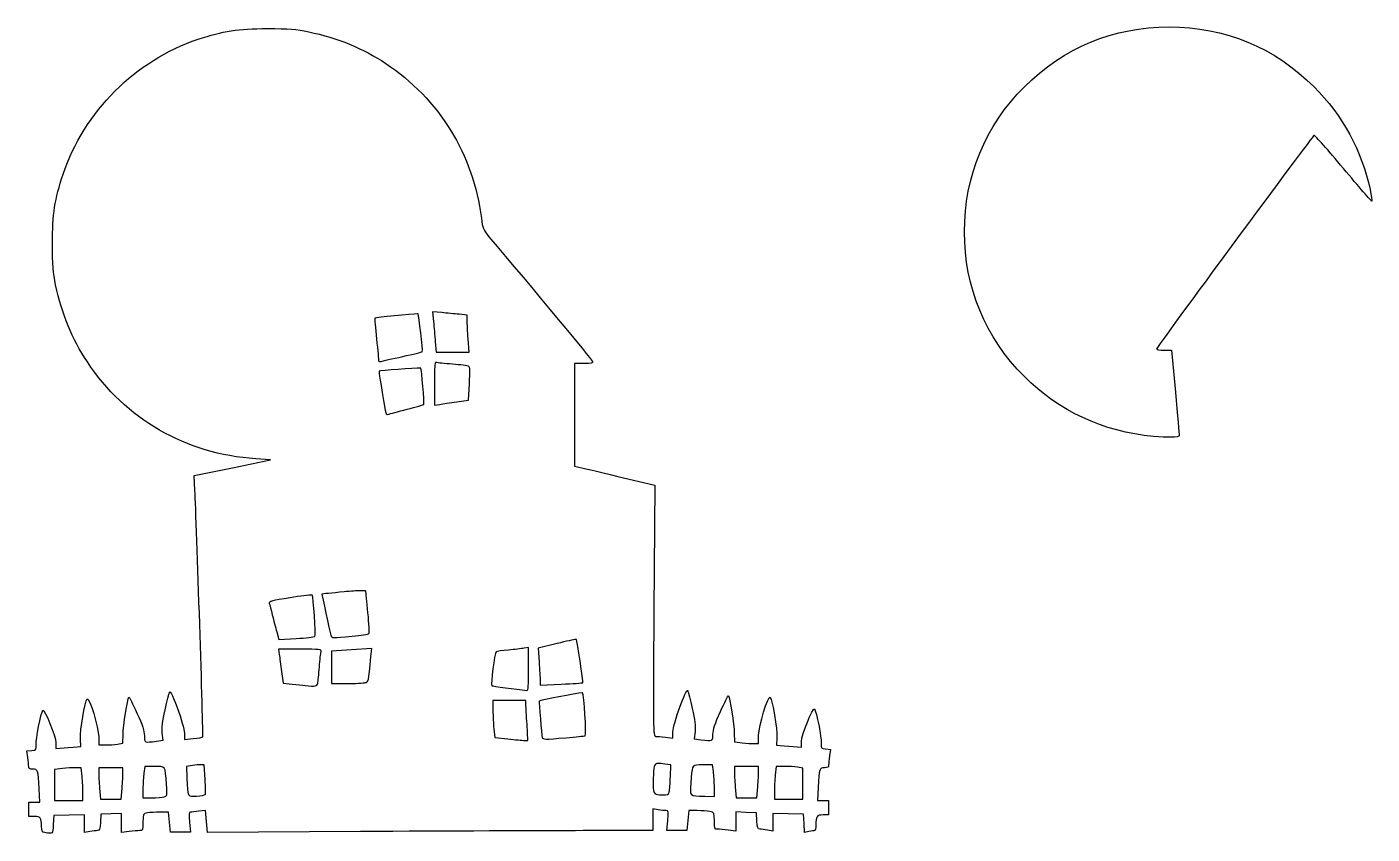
# Model space of a CAD drawing. Header units: centimetres. Extents: x -12.5 to 12.5, y -7.5 to 7.5.
import ezdxf

# ---------------------------------------------------------------- set-up
doc = ezdxf.new("R2010")
doc.units = ezdxf.units.CM
doc.header["$MEASUREMENT"] = 0
doc.layers.add('Layer 1', color=7, linetype='Continuous')

msp = doc.modelspace()

# ---------------------------------------------------------------- linework, layer by layer
at = {"layer": 'Layer 1'}
for points, knots in [([(-8.00382, 7.43548), (-8.54394, 7.43548), (-8.82017, 7.39319), (-9.2854, 7.23787), (-9.2854, 7.23787), (-10.44159, 6.85188), (-11.39889, 5.89457), (-11.78488, 4.73838), (-11.78488, 4.73838), (-11.9402, 4.27315), (-11.98249, 3.99692), (-11.98249, 3.45681), (-11.98249, 3.45681), (-11.98249, 3.04918), (-11.97253, 2.92087), (-11.92296, 2.68952), (-11.92296, 2.68952), (-11.80569, 2.14217), (-11.62102, 1.69314), (-11.33592, 1.26242), (-11.33592, 1.26242), (-10.63436, 0.20251), (-9.51382, -0.44256), (-8.21714, -0.53261), (-8.21714, -0.53261), (-8.21714, -0.53261), (-7.94181, -0.55163), (-7.94181, -0.55163), (-7.94181, -0.55163), (-7.94181, -0.55163), (-8.6504, -0.69715), (-8.6504, -0.69715), (-8.6504, -0.69715), (-8.6504, -0.69715), (-9.35981, -0.84267), (-9.35981, -0.84267), (-9.35981, -0.84267), (-9.35981, -0.84267), (-9.3441, -1.12048), (-9.3441, -1.12048), (-9.3441, -1.12048), (-9.31504, -1.6428), (-9.18434, -5.6703), (-9.1961, -5.68207), (-9.1961, -5.68207), (-9.20256, -5.68852), (-9.28218, -5.70238), (-9.37304, -5.71266), (-9.37304, -5.71266), (-9.37304, -5.71266), (-9.53841, -5.73085), (-9.53841, -5.73085), (-9.53841, -5.73085), (-9.53841, -5.73085), (-9.53841, -5.61096), (-9.53841, -5.61096), (-9.53841, -5.61096), (-9.53841, -5.47648), (-9.78899, -4.78287), (-9.81291, -4.85111), (-9.81291, -4.85111), (-9.82056, -4.87294), (-9.85754, -5.02176), (-9.89559, -5.18184), (-9.89559, -5.18184), (-9.94637, -5.39547), (-9.96049, -5.50847), (-9.94851, -5.60765), (-9.94851, -5.60765), (-9.94851, -5.60765), (-9.93197, -5.74325), (-9.93197, -5.74325), (-9.93197, -5.74325), (-9.93197, -5.74325), (-10.05682, -5.75979), (-10.05682, -5.75979), (-10.05682, -5.75979), (-10.27918, -5.79026), (-10.27924, -5.79086), (-10.27924, -5.66057), (-10.27924, -5.66057), (-10.27924, -5.57597), (-10.31717, -5.45923), (-10.41732, -5.23889), (-10.41732, -5.23889), (-10.49347, -5.07135), (-10.56121, -4.93878), (-10.56697, -4.94454), (-10.56697, -4.94454), (-10.59285, -4.97041), (-10.67423, -5.48914), (-10.67529, -5.63494), (-10.67529, -5.63494), (-10.67529, -5.63494), (-10.67611, -5.79699), (-10.67611, -5.79699), (-10.67611, -5.79699), (-10.67611, -5.79699), (-10.77533, -5.81353), (-10.77533, -5.81353), (-10.77533, -5.81353), (-10.8299, -5.82255), (-10.93111, -5.82991), (-11.00023, -5.83007), (-11.00023, -5.83007), (-11.00023, -5.83007), (-11.12591, -5.83007), (-11.12591, -5.83007), (-11.12591, -5.83007), (-11.12591, -5.83007), (-11.12591, -5.67793), (-11.12591, -5.67793), (-11.12591, -5.67793), (-11.12591, -5.51164), (-11.30033, -4.93424), (-11.3384, -4.9743), (-11.3384, -4.9743), (-11.37889, -5.01692), (-11.47454, -5.57301), (-11.46573, -5.71431), (-11.46573, -5.71431), (-11.46084, -5.7927), (-11.45663, -5.85776), (-11.45663, -5.85901), (-11.45663, -5.85901), (-11.45663, -5.86025), (-11.56081, -5.86912), (-11.68814, -5.87885), (-11.68814, -5.87885), (-11.68814, -5.87885), (-11.91966, -5.89621), (-11.91966, -5.89621), (-11.91966, -5.89621), (-11.91966, -5.89621), (-11.91966, -5.79038), (-11.91966, -5.79038), (-11.91966, -5.79038), (-11.91944, -5.67972), (-12.12889, -5.15283), (-12.15861, -5.18928), (-12.15861, -5.18928), (-12.1942, -5.23295), (-12.29406, -5.72848), (-12.28594, -5.8218), (-12.28594, -5.8218), (-12.27749, -5.91875), (-12.28003, -5.92271), (-12.36614, -5.93094), (-12.36614, -5.93094), (-12.36614, -5.93094), (-12.45544, -5.94003), (-12.45544, -5.94003), (-12.45544, -5.94003), (-12.45544, -5.94003), (-12.4389, -6.06075), (-12.4389, -6.06075), (-12.4389, -6.06075), (-12.42979, -6.12721), (-12.42236, -6.204), (-12.42236, -6.23108), (-12.42236, -6.23108), (-12.42236, -6.26806), (-12.40308, -6.27986), (-12.34382, -6.27986), (-12.34382, -6.27986), (-12.25049, -6.27986), (-12.24612, -6.29233), (-12.22723, -6.64366), (-12.22723, -6.64366), (-12.22723, -6.64366), (-12.214, -6.8884), (-12.214, -6.8884), (-12.214, -6.8884), (-12.214, -6.8884), (-12.31818, -6.8884), (-12.31818, -6.8884), (-12.31818, -6.8884), (-12.31818, -6.8884), (-12.42236, -6.8884), (-12.42236, -6.8884), (-12.42236, -6.8884), (-12.42236, -6.8884), (-12.42236, -7.02069), (-12.42236, -7.02069), (-12.42236, -7.02069), (-12.42236, -7.02069), (-12.42236, -7.15298), (-12.42236, -7.15298), (-12.42236, -7.15298), (-12.42236, -7.15298), (-12.31901, -7.15298), (-12.31901, -7.15298), (-12.31901, -7.15298), (-12.20313, -7.15298), (-12.18424, -7.17908), (-12.18424, -7.33819), (-12.18424, -7.33819), (-12.18424, -7.42276), (-12.17415, -7.44277), (-12.12471, -7.45229), (-12.12471, -7.45229), (-11.97549, -7.48103), (-11.97514, -7.48064), (-11.96678, -7.30512), (-11.96678, -7.30512), (-11.96678, -7.30512), (-11.95934, -7.13975), (-11.95934, -7.13975), (-11.95934, -7.13975), (-11.95934, -7.13975), (-11.67492, -7.13231), (-11.67492, -7.13231), (-11.67492, -7.13231), (-11.67492, -7.13231), (-11.39049, -7.12487), (-11.39049, -7.12487), (-11.39049, -7.12487), (-11.39049, -7.12487), (-11.39049, -7.28776), (-11.39049, -7.28776), (-11.39049, -7.28776), (-11.39049, -7.28776), (-11.39049, -7.45064), (-11.39049, -7.45064), (-11.39049, -7.45064), (-11.39049, -7.45064), (-11.29127, -7.43493), (-11.29127, -7.43493), (-11.29127, -7.43493), (-11.2367, -7.42591), (-11.17214, -7.41773), (-11.1474, -7.41757), (-11.1474, -7.41757), (-11.11124, -7.41733), (-11.10086, -7.38773), (-11.09449, -7.26543), (-11.09449, -7.26543), (-11.09449, -7.26543), (-11.08622, -7.1133), (-11.08622, -7.1133), (-11.08622, -7.1133), (-11.08622, -7.1133), (-10.89439, -7.10585), (-10.89439, -7.10585), (-10.89439, -7.10585), (-10.89439, -7.10585), (-10.70257, -7.09759), (-10.70257, -7.09759), (-10.70257, -7.09759), (-10.70257, -7.09759), (-10.70257, -7.27453), (-10.70257, -7.27453), (-10.70257, -7.27453), (-10.70257, -7.27453), (-10.70257, -7.45147), (-10.70257, -7.45147), (-10.70257, -7.45147), (-10.70257, -7.45147), (-10.56367, -7.43493), (-10.56367, -7.43493), (-10.56367, -7.43493), (-10.48727, -7.42575), (-10.39797, -7.41769), (-10.36523, -7.41757), (-10.36523, -7.41757), (-10.31027, -7.41735), (-10.3057, -7.40562), (-10.3057, -7.26212), (-10.3057, -7.26212), (-10.3057, -7.10919), (-10.30436, -7.10641), (-10.22301, -7.09014), (-10.22301, -7.09014), (-10.17754, -7.08105), (-10.07139, -7.07361), (-9.98737, -7.07361), (-9.98737, -7.07361), (-9.98737, -7.07361), (-9.83441, -7.07361), (-9.83441, -7.07361), (-9.83441, -7.07361), (-9.83441, -7.07361), (-9.81622, -7.25882), (-9.81622, -7.25882), (-9.81622, -7.25882), (-9.81622, -7.25882), (-9.7972, -7.44402), (-9.7972, -7.44402), (-9.7972, -7.44402), (-9.7972, -7.44402), (-9.61199, -7.44402), (-9.61199, -7.44402), (-9.61199, -7.44402), (-9.61199, -7.44402), (-9.42596, -7.44402), (-9.42596, -7.44402), (-9.42596, -7.44402), (-9.42596, -7.44402), (-9.44415, -7.25882), (-9.44415, -7.25882), (-9.44415, -7.25882), (-9.45902, -7.10784), (-9.45495, -7.07361), (-9.4243, -7.07361), (-9.4243, -7.07361), (-9.40363, -7.07361), (-9.33368, -7.06607), (-9.26803, -7.05707), (-9.26803, -7.05707), (-9.26803, -7.05707), (-9.14814, -7.04136), (-9.14814, -7.04136), (-9.14814, -7.04136), (-9.14814, -7.04136), (-9.12913, -7.24724), (-9.12913, -7.24724), (-9.12913, -7.24724), (-9.12913, -7.24724), (-9.10928, -7.45312), (-9.10928, -7.45312), (-9.10928, -7.45312), (-9.10928, -7.45312), (-6.27494, -7.43493), (-6.27494, -7.43493), (-6.27494, -7.43493), (-4.71569, -7.42527), (-2.85933, -7.41757), (-2.14992, -7.41757), (-2.14992, -7.41757), (-2.14992, -7.41757), (-0.86007, -7.41757), (-0.86007, -7.41757), (-0.86007, -7.41757), (-0.86007, -7.41757), (-0.86007, -7.21582), (-0.86007, -7.21582), (-0.86007, -7.21582), (-0.86007, -7.21582), (-0.86007, -7.01408), (-0.86007, -7.01408), (-0.86007, -7.01408), (-0.86007, -7.01408), (-0.76085, -7.03061), (-0.76085, -7.03061), (-0.76085, -7.03061), (-0.70628, -7.03963), (-0.64003, -7.04699), (-0.61368, -7.04715), (-0.61368, -7.04715), (-0.57028, -7.04741), (-0.56738, -7.06459), (-0.58391, -7.23236), (-0.58391, -7.23236), (-0.58391, -7.23236), (-0.6021, -7.41757), (-0.6021, -7.41757), (-0.6021, -7.41757), (-0.6021, -7.41757), (-0.41607, -7.41757), (-0.41607, -7.41757), (-0.41607, -7.41757), (-0.41607, -7.41757), (-0.23003, -7.41757), (-0.23003, -7.41757), (-0.23003, -7.41757), (-0.23003, -7.41757), (-0.21184, -7.23236), (-0.21184, -7.23236), (-0.21184, -7.23236), (-0.21184, -7.23236), (-0.19283, -7.04715), (-0.19283, -7.04715), (-0.19283, -7.04715), (-0.19283, -7.04715), (-0.04069, -7.04715), (-0.04069, -7.04715), (-0.04069, -7.04715), (0.04333, -7.04715), (0.14948, -7.05459), (0.19495, -7.06369), (0.19495, -7.06369), (0.2763, -7.07996), (0.27764, -7.08274), (0.27764, -7.23567), (0.27764, -7.23567), (0.27764, -7.37916), (0.28221, -7.3909), (0.33717, -7.39111), (0.33717, -7.39111), (0.36991, -7.39123), (0.45921, -7.3993), (0.53561, -7.40847), (0.53561, -7.40847), (0.53561, -7.40847), (0.67451, -7.42501), (0.67451, -7.42501), (0.67451, -7.42501), (0.67451, -7.42501), (0.67451, -7.24807), (0.67451, -7.24807), (0.67451, -7.24807), (0.67451, -7.24807), (0.67451, -7.07113), (0.67451, -7.07113), (0.67451, -7.07113), (0.67451, -7.07113), (0.86633, -7.0794), (0.86633, -7.0794), (0.86633, -7.0794), (0.86633, -7.0794), (1.05816, -7.08684), (1.05816, -7.08684), (1.05816, -7.08684), (1.05816, -7.08684), (1.06643, -7.23897), (1.06643, -7.23897), (1.06643, -7.23897), (1.0728, -7.36127), (1.08318, -7.39087), (1.11934, -7.39111), (1.11934, -7.39111), (1.14408, -7.39127), (1.20864, -7.39945), (1.26321, -7.40847), (1.26321, -7.40847), (1.26321, -7.40847), (1.36243, -7.42418), (1.36243, -7.42418), (1.36243, -7.42418), (1.36243, -7.42418), (1.36243, -7.2613), (1.36243, -7.2613), (1.36243, -7.2613), (1.36243, -7.2613), (1.36243, -7.09841), (1.36243, -7.09841), (1.36243, -7.09841), (1.36243, -7.09841), (1.64686, -7.10585), (1.64686, -7.10585), (1.64686, -7.10585), (1.64686, -7.10585), (1.93128, -7.1133), (1.93128, -7.1133), (1.93128, -7.1133), (1.93128, -7.1133), (1.93955, -7.28197), (1.93955, -7.28197), (1.93955, -7.28197), (1.93955, -7.28197), (1.94699, -7.44981), (1.94699, -7.44981), (1.94699, -7.44981), (1.94699, -7.44981), (2.02885, -7.4341), (2.02885, -7.4341), (2.02885, -7.4341), (2.07358, -7.42516), (2.12029, -7.41757), (2.13303, -7.41757), (2.13303, -7.41757), (2.14576, -7.41757), (2.15618, -7.37123), (2.15618, -7.31421), (2.15618, -7.31421), (2.15618, -7.15315), (2.1748, -7.12652), (2.29095, -7.12652), (2.29095, -7.12652), (2.29095, -7.12652), (2.3943, -7.12652), (2.3943, -7.12652), (2.3943, -7.12652), (2.3943, -7.12652), (2.3943, -6.99423), (2.3943, -6.99423), (2.3943, -6.99423), (2.3943, -6.99423), (2.3943, -6.86194), (2.3943, -6.86194), (2.3943, -6.86194), (2.3943, -6.86194), (2.29012, -6.86194), (2.29012, -6.86194), (2.29012, -6.86194), (2.29012, -6.86194), (2.18594, -6.86194), (2.18594, -6.86194), (2.18594, -6.86194), (2.18594, -6.86194), (2.19917, -6.6172), (2.19917, -6.6172), (2.19917, -6.6172), (2.21806, -6.26587), (2.22243, -6.2534), (2.31575, -6.2534), (2.31575, -6.2534), (2.37501, -6.2534), (2.3943, -6.2416), (2.3943, -6.20462), (2.3943, -6.20462), (2.3943, -6.17754), (2.40173, -6.10075), (2.41084, -6.03429), (2.41084, -6.03429), (2.41084, -6.03429), (2.42738, -5.91358), (2.42738, -5.91358), (2.42738, -5.91358), (2.42738, -5.91358), (2.33808, -5.90448), (2.33808, -5.90448), (2.33808, -5.90448), (2.25197, -5.89625), (2.24943, -5.89229), (2.25788, -5.79534), (2.25788, -5.79534), (2.266, -5.70202), (2.16614, -5.20649), (2.13055, -5.16282), (2.13055, -5.16282), (2.10083, -5.12637), (1.89138, -5.65326), (1.89159, -5.76392), (1.89159, -5.76392), (1.89159, -5.76392), (1.89159, -5.86975), (1.89159, -5.86975), (1.89159, -5.86975), (1.89159, -5.86975), (1.66008, -5.85239), (1.66008, -5.85239), (1.66008, -5.85239), (1.53275, -5.84266), (1.42857, -5.83379), (1.42857, -5.83255), (1.42857, -5.83255), (1.42857, -5.8313), (1.43278, -5.76624), (1.43767, -5.68785), (1.43767, -5.68785), (1.44648, -5.54655), (1.35083, -4.99046), (1.31034, -4.94785), (1.31034, -4.94785), (1.27227, -4.90778), (1.09785, -5.48518), (1.09784, -5.65147), (1.09784, -5.65147), (1.09784, -5.65147), (1.09784, -5.80361), (1.09784, -5.80361), (1.09784, -5.80361), (1.09784, -5.80361), (0.97217, -5.80361), (0.97217, -5.80361), (0.97217, -5.80361), (0.90305, -5.80345), (0.80184, -5.79609), (0.74727, -5.78707), (0.74727, -5.78707), (0.74727, -5.78707), (0.64805, -5.77054), (0.64805, -5.77054), (0.64805, -5.77054), (0.64805, -5.77054), (0.64723, -5.60848), (0.64723, -5.60848), (0.64723, -5.60848), (0.64617, -5.46268), (0.56479, -4.94395), (0.53891, -4.91808), (0.53891, -4.91808), (0.53315, -4.91232), (0.46624, -5.04489), (0.39008, -5.21243), (0.39008, -5.21243), (0.28993, -5.43277), (0.25118, -5.54951), (0.25118, -5.63411), (0.25118, -5.63411), (0.25118, -5.7644), (0.25112, -5.76381), (0.02876, -5.73333), (0.02876, -5.73333), (0.02876, -5.73333), (-0.09526, -5.71679), (-0.09526, -5.71679), (-0.09526, -5.71679), (-0.09526, -5.71679), (-0.07955, -5.58119), (-0.07955, -5.58119), (-0.07955, -5.58119), (-0.06757, -5.48202), (-0.08169, -5.36901), (-0.13247, -5.15538), (-0.13247, -5.15538), (-0.17052, -4.99531), (-0.2075, -4.84648), (-0.21515, -4.82465), (-0.21515, -4.82465), (-0.23911, -4.7563), (-0.48965, -5.44978), (-0.48966, -5.5845), (-0.48966, -5.5845), (-0.48966, -5.5845), (-0.48966, -5.70522), (-0.48966, -5.70522), (-0.48966, -5.70522), (-0.48966, -5.70522), (-0.62856, -5.68868), (-0.62856, -5.68868), (-0.62856, -5.68868), (-0.70496, -5.6795), (-0.78789, -5.67144), (-0.81294, -5.67132), (-0.81294, -5.67132), (-0.85581, -5.6711), (-0.85768, -5.53462), (-0.84188, -3.34629), (-0.84188, -3.34629), (-0.84188, -3.34629), (-0.82535, -1.02126), (-0.82535, -1.02126), (-0.82535, -1.02126), (-0.82535, -1.02126), (-1.51078, -0.85673), (-1.51078, -0.85673), (-1.51078, -0.85673), (-1.88787, -0.76611), (-2.22301, -0.6864), (-2.25575, -0.67896), (-2.25575, -0.67896), (-2.25575, -0.67896), (-2.31528, -0.6649), (-2.31528, -0.6649), (-2.31528, -0.6649), (-2.31528, -0.6649), (-2.31528, 0.28429), (-2.31528, 0.28429), (-2.31528, 0.28429), (-2.31528, 0.28429), (-2.31528, 1.23431), (-2.31528, 1.23431), (-2.31528, 1.23431), (-2.31528, 1.23431), (-2.14082, 1.23431), (-2.14082, 1.23431), (-2.14082, 1.23431), (-1.99822, 1.23431), (-1.96829, 1.24157), (-1.98042, 1.27317), (-1.98042, 1.27317), (-1.99204, 1.30345), (-3.10687, 2.64615), (-3.89699, 3.58166), (-3.89699, 3.58166), (-4.00387, 3.70821), (-4.01551, 3.73678), (-4.03838, 3.92562), (-4.03838, 3.92562), (-4.18026, 5.09721), (-4.82301, 6.13599), (-5.80943, 6.7889), (-5.80943, 6.7889), (-6.24016, 7.074), (-6.68918, 7.25867), (-7.23653, 7.37595), (-7.23653, 7.37595), (-7.46789, 7.42552), (-7.59619, 7.43548), (-8.00382, 7.43548)], [0, 0, 0, 0, 0.00591716, 0.00591716, 0.00591716, 0.00591716, 0.01183432, 0.01183432, 0.01183432, 0.01183432, 0.01775148, 0.01775148, 0.01775148, 0.01775148, 0.02366864, 0.02366864, 0.02366864, 0.02366864, 0.0295858, 0.0295858, 0.0295858, 0.0295858, 0.03550296, 0.03550296, 0.03550296, 0.03550296, 0.04142012, 0.04142012, 0.04142012, 0.04142012, 0.04733728, 0.04733728, 0.04733728, 0.04733728, 0.05325444, 0.05325444, 0.05325444, 0.05325444, 0.0591716, 0.0591716, 0.0591716, 0.0591716, 0.06508876, 0.06508876, 0.06508876, 0.06508876, 0.07100592, 0.07100592, 0.07100592, 0.07100592, 0.07692308, 0.07692308, 0.07692308, 0.07692308, 0.08284024, 0.08284024, 0.08284024, 0.08284024, 0.0887574, 0.0887574, 0.0887574, 0.0887574, 0.09467456, 0.09467456, 0.09467456, 0.09467456, 0.10059172, 0.10059172, 0.10059172, 0.10059172, 0.10650888, 0.10650888, 0.10650888, 0.10650888, 0.11242604, 0.11242604, 0.11242604, 0.11242604, 0.1183432, 0.1183432, 0.1183432, 0.1183432, 0.12426036, 0.12426036, 0.12426036, 0.12426036, 0.13017751, 0.13017751, 0.13017751, 0.13017751, 0.13609467, 0.13609467, 0.13609467, 0.13609467, 0.14201183, 0.14201183, 0.14201183, 0.14201183, 0.14792899, 0.14792899, 0.14792899, 0.14792899, 0.15384615, 0.15384615, 0.15384615, 0.15384615, 0.15976331, 0.15976331, 0.15976331, 0.15976331, 0.16568047, 0.16568047, 0.16568047, 0.16568047, 0.17159763, 0.17159763, 0.17159763, 0.17159763, 0.17751479, 0.17751479, 0.17751479, 0.17751479, 0.18343195, 0.18343195, 0.18343195, 0.18343195, 0.18934911, 0.18934911, 0.18934911, 0.18934911, 0.19526627, 0.19526627, 0.19526627, 0.19526627, 0.20118343, 0.20118343, 0.20118343, 0.20118343, 0.20710059, 0.20710059, 0.20710059, 0.20710059, 0.21301775, 0.21301775, 0.21301775, 0.21301775, 0.21893491, 0.21893491, 0.21893491, 0.21893491, 0.22485207, 0.22485207, 0.22485207, 0.22485207, 0.23076923, 0.23076923, 0.23076923, 0.23076923, 0.23668639, 0.23668639, 0.23668639, 0.23668639, 0.24260355, 0.24260355, 0.24260355, 0.24260355, 0.24852071, 0.24852071, 0.24852071, 0.24852071, 0.25443787, 0.25443787, 0.25443787, 0.25443787, 0.26035503, 0.26035503, 0.26035503, 0.26035503, 0.26627219, 0.26627219, 0.26627219, 0.26627219, 0.27218935, 0.27218935, 0.27218935, 0.27218935, 0.27810651, 0.27810651, 0.27810651, 0.27810651, 0.28402367, 0.28402367, 0.28402367, 0.28402367, 0.28994083, 0.28994083, 0.28994083, 0.28994083, 0.29585799, 0.29585799, 0.29585799, 0.29585799, 0.30177515, 0.30177515, 0.30177515, 0.30177515, 0.30769231, 0.30769231, 0.30769231, 0.30769231, 0.31360947, 0.31360947, 0.31360947, 0.31360947, 0.31952663, 0.31952663, 0.31952663, 0.31952663, 0.32544379, 0.32544379, 0.32544379, 0.32544379, 0.33136095, 0.33136095, 0.33136095, 0.33136095, 0.33727811, 0.33727811, 0.33727811, 0.33727811, 0.34319527, 0.34319527, 0.34319527, 0.34319527, 0.34911243, 0.34911243, 0.34911243, 0.34911243, 0.35502959, 0.35502959, 0.35502959, 0.35502959, 0.36094675, 0.36094675, 0.36094675, 0.36094675, 0.36686391, 0.36686391, 0.36686391, 0.36686391, 0.37278107, 0.37278107, 0.37278107, 0.37278107, 0.37869822, 0.37869822, 0.37869822, 0.37869822, 0.38461538, 0.38461538, 0.38461538, 0.38461538, 0.39053254, 0.39053254, 0.39053254, 0.39053254, 0.3964497, 0.3964497, 0.3964497, 0.3964497, 0.40236686, 0.40236686, 0.40236686, 0.40236686, 0.40828402, 0.40828402, 0.40828402, 0.40828402, 0.41420118, 0.41420118, 0.41420118, 0.41420118, 0.42011834, 0.42011834, 0.42011834, 0.42011834, 0.4260355, 0.4260355, 0.4260355, 0.4260355, 0.43195266, 0.43195266, 0.43195266, 0.43195266, 0.43786982, 0.43786982, 0.43786982, 0.43786982, 0.44378698, 0.44378698, 0.44378698, 0.44378698, 0.44970414, 0.44970414, 0.44970414, 0.44970414, 0.4556213, 0.4556213, 0.4556213, 0.4556213, 0.46153846, 0.46153846, 0.46153846, 0.46153846, 0.46745562, 0.46745562, 0.46745562, 0.46745562, 0.47337278, 0.47337278, 0.47337278, 0.47337278, 0.47928994, 0.47928994, 0.47928994, 0.47928994, 0.4852071, 0.4852071, 0.4852071, 0.4852071, 0.49112426, 0.49112426, 0.49112426, 0.49112426, 0.49704142, 0.49704142, 0.49704142, 0.49704142, 0.50295858, 0.50295858, 0.50295858, 0.50295858, 0.50887574, 0.50887574, 0.50887574, 0.50887574, 0.5147929, 0.5147929, 0.5147929, 0.5147929, 0.52071006, 0.52071006, 0.52071006, 0.52071006, 0.52662722, 0.52662722, 0.52662722, 0.52662722, 0.53254438, 0.53254438, 0.53254438, 0.53254438, 0.53846154, 0.53846154, 0.53846154, 0.53846154, 0.5443787, 0.5443787, 0.5443787, 0.5443787, 0.55029586, 0.55029586, 0.55029586, 0.55029586, 0.55621302, 0.55621302, 0.55621302, 0.55621302, 0.56213018, 0.56213018, 0.56213018, 0.56213018, 0.56804734, 0.56804734, 0.56804734, 0.56804734, 0.5739645, 0.5739645, 0.5739645, 0.5739645, 0.57988166, 0.57988166, 0.57988166, 0.57988166, 0.58579882, 0.58579882, 0.58579882, 0.58579882, 0.59171598, 0.59171598, 0.59171598, 0.59171598, 0.59763314, 0.59763314, 0.59763314, 0.59763314, 0.6035503, 0.6035503, 0.6035503, 0.6035503, 0.60946746, 0.60946746, 0.60946746, 0.60946746, 0.61538462, 0.61538462, 0.61538462, 0.61538462, 0.62130178, 0.62130178, 0.62130178, 0.62130178, 0.62721893, 0.62721893, 0.62721893, 0.62721893, 0.63313609, 0.63313609, 0.63313609, 0.63313609, 0.63905325, 0.63905325, 0.63905325, 0.63905325, 0.64497041, 0.64497041, 0.64497041, 0.64497041, 0.65088757, 0.65088757, 0.65088757, 0.65088757, 0.65680473, 0.65680473, 0.65680473, 0.65680473, 0.66272189, 0.66272189, 0.66272189, 0.66272189, 0.66863905, 0.66863905, 0.66863905, 0.66863905, 0.67455621, 0.67455621, 0.67455621, 0.67455621, 0.68047337, 0.68047337, 0.68047337, 0.68047337, 0.68639053, 0.68639053, 0.68639053, 0.68639053, 0.69230769, 0.69230769, 0.69230769, 0.69230769, 0.69822485, 0.69822485, 0.69822485, 0.69822485, 0.70414201, 0.70414201, 0.70414201, 0.70414201, 0.71005917, 0.71005917, 0.71005917, 0.71005917, 0.71597633, 0.71597633, 0.71597633, 0.71597633, 0.72189349, 0.72189349, 0.72189349, 0.72189349, 0.72781065, 0.72781065, 0.72781065, 0.72781065, 0.73372781, 0.73372781, 0.73372781, 0.73372781, 0.73964497, 0.73964497, 0.73964497, 0.73964497, 0.74556213, 0.74556213, 0.74556213, 0.74556213, 0.75147929, 0.75147929, 0.75147929, 0.75147929, 0.75739645, 0.75739645, 0.75739645, 0.75739645, 0.76331361, 0.76331361, 0.76331361, 0.76331361, 0.76923077, 0.76923077, 0.76923077, 0.76923077, 0.77514793, 0.77514793, 0.77514793, 0.77514793, 0.78106509, 0.78106509, 0.78106509, 0.78106509, 0.78698225, 0.78698225, 0.78698225, 0.78698225, 0.79289941, 0.79289941, 0.79289941, 0.79289941, 0.79881657, 0.79881657, 0.79881657, 0.79881657, 0.80473373, 0.80473373, 0.80473373, 0.80473373, 0.81065089, 0.81065089, 0.81065089, 0.81065089, 0.81656805, 0.81656805, 0.81656805, 0.81656805, 0.82248521, 0.82248521, 0.82248521, 0.82248521, 0.82840237, 0.82840237, 0.82840237, 0.82840237, 0.83431953, 0.83431953, 0.83431953, 0.83431953, 0.84023669, 0.84023669, 0.84023669, 0.84023669, 0.84615385, 0.84615385, 0.84615385, 0.84615385, 0.85207101, 0.85207101, 0.85207101, 0.85207101, 0.85798817, 0.85798817, 0.85798817, 0.85798817, 0.86390533, 0.86390533, 0.86390533, 0.86390533, 0.86982249, 0.86982249, 0.86982249, 0.86982249, 0.87573964, 0.87573964, 0.87573964, 0.87573964, 0.8816568, 0.8816568, 0.8816568, 0.8816568, 0.88757396, 0.88757396, 0.88757396, 0.88757396, 0.89349112, 0.89349112, 0.89349112, 0.89349112, 0.89940828, 0.89940828, 0.89940828, 0.89940828, 0.90532544, 0.90532544, 0.90532544, 0.90532544, 0.9112426, 0.9112426, 0.9112426, 0.9112426, 0.91715976, 0.91715976, 0.91715976, 0.91715976, 0.92307692, 0.92307692, 0.92307692, 0.92307692, 0.92899408, 0.92899408, 0.92899408, 0.92899408, 0.93491124, 0.93491124, 0.93491124, 0.93491124, 0.9408284, 0.9408284, 0.9408284, 0.9408284, 0.94674556, 0.94674556, 0.94674556, 0.94674556, 0.95266272, 0.95266272, 0.95266272, 0.95266272, 0.95857988, 0.95857988, 0.95857988, 0.95857988, 0.96449704, 0.96449704, 0.96449704, 0.96449704, 0.9704142, 0.9704142, 0.9704142, 0.9704142, 0.97633136, 0.97633136, 0.97633136, 0.97633136, 0.98224852, 0.98224852, 0.98224852, 0.98224852, 0.98816568, 0.98816568, 0.98816568, 0.98816568, 1, 1, 1, 1]), ([(8.70296, 7.46607), (7.67379, 7.46607), (6.74566, 7.08222), (6.01992, 6.35648), (6.01992, 6.35648), (5.29418, 5.63074), (4.91033, 4.70261), (4.91033, 3.67344), (4.91033, 3.67344), (4.91033, 2.64426), (5.29418, 1.71614), (6.01992, 0.9904), (6.01992, 0.9904), (6.66116, 0.34915), (7.46812, -0.02549), (8.41192, -0.1192), (8.41192, -0.1192), (8.65653, -0.14349), (8.88821, -0.1357), (8.889, -0.10349), (8.889, -0.10349), (8.88944, -0.0853), (8.85754, 0.27784), (8.81789, 0.70349), (8.81789, 0.70349), (8.81789, 0.70349), (8.74596, 1.47739), (8.74596, 1.47739), (8.74596, 1.47739), (8.74596, 1.47739), (8.6054, 1.47739), (8.6054, 1.47739), (8.6054, 1.47739), (8.52819, 1.47739), (8.46529, 1.48632), (8.46566, 1.49724), (8.46566, 1.49724), (8.46693, 1.5339), (11.36171, 5.45638), (11.38848, 5.45772), (11.38848, 5.45772), (11.40303, 5.45845), (11.64661, 5.18249), (11.92923, 4.84422), (11.92923, 4.84422), (12.21184, 4.50595), (12.44817, 4.23373), (12.45426, 4.23981), (12.45426, 4.23981), (12.46034, 4.24589), (12.44593, 4.3423), (12.42284, 4.45396), (12.42284, 4.45396), (12.27748, 5.15683), (11.90924, 5.83407), (11.38683, 6.35648), (11.38683, 6.35648), (10.66109, 7.08222), (9.73214, 7.46607), (8.70296, 7.46607)], [0, 0, 0, 0, 0.0625, 0.0625, 0.0625, 0.0625, 0.125, 0.125, 0.125, 0.125, 0.1875, 0.1875, 0.1875, 0.1875, 0.25, 0.25, 0.25, 0.25, 0.3125, 0.3125, 0.3125, 0.3125, 0.375, 0.375, 0.375, 0.375, 0.4375, 0.4375, 0.4375, 0.4375, 0.5, 0.5, 0.5, 0.5, 0.5625, 0.5625, 0.5625, 0.5625, 0.625, 0.625, 0.625, 0.625, 0.6875, 0.6875, 0.6875, 0.6875, 0.75, 0.75, 0.75, 0.75, 0.8125, 0.8125, 0.8125, 0.8125, 0.875, 0.875, 0.875, 0.875, 1, 1, 1, 1]), ([(-5.21908, 2.15291), (-5.21283, 2.15295), (-5.20894, 2.15269), (-5.20833, 2.15208), (-5.20833, 2.15208), (-5.1947, 2.13845), (-5.1205, 1.4627), (-5.13144, 1.45176), (-5.13144, 1.45176), (-5.13728, 1.44592), (-5.30135, 1.40611), (-5.49524, 1.36329), (-5.49524, 1.36329), (-5.68913, 1.32048), (-5.8683, 1.27926), (-5.89377, 1.27152), (-5.89377, 1.27152), (-5.91924, 1.26377), (-5.94007, 1.26829), (-5.94007, 1.28226), (-5.94007, 1.28226), (-5.94007, 1.29624), (-5.95785, 1.47813), (-5.97976, 1.68575), (-5.97976, 1.68575), (-6.00167, 1.89338), (-6.01605, 2.06701), (-6.01118, 2.07188), (-6.01118, 2.07188), (-6.00005, 2.08301), (-5.3129, 2.15229), (-5.21908, 2.15291)], [0, 0, 0, 0, 0.11111111, 0.11111111, 0.11111111, 0.11111111, 0.22222222, 0.22222222, 0.22222222, 0.22222222, 0.33333333, 0.33333333, 0.33333333, 0.33333333, 0.44444444, 0.44444444, 0.44444444, 0.44444444, 0.55555556, 0.55555556, 0.55555556, 0.55555556, 0.66666667, 0.66666667, 0.66666667, 0.66666667, 0.77777778, 0.77777778, 0.77777778, 0.77777778, 1, 1, 1, 1]), ([(-4.94044, 2.1926), (-4.94044, 2.1926), (-4.7726, 2.17606), (-4.7726, 2.17606), (-4.7726, 2.17606), (-4.68001, 2.16674), (-4.53546, 2.1521), (-4.45179, 2.14381), (-4.45179, 2.14381), (-4.45179, 2.14381), (-4.29966, 2.12893), (-4.29966, 2.12893), (-4.29966, 2.12893), (-4.29966, 2.12893), (-4.29966, 2.02971), (-4.29966, 2.02971), (-4.29966, 2.02971), (-4.29966, 1.97517), (-4.29175, 1.82144), (-4.28229, 1.68823), (-4.28229, 1.68823), (-4.28229, 1.68823), (-4.26493, 1.44598), (-4.26493, 1.44598), (-4.26493, 1.44598), (-4.26493, 1.44598), (-4.57085, 1.44598), (-4.57085, 1.44598), (-4.57085, 1.44598), (-4.57085, 1.44598), (-4.87595, 1.44598), (-4.87595, 1.44598), (-4.87595, 1.44598), (-4.87595, 1.44598), (-4.89249, 1.6378), (-4.89249, 1.6378), (-4.89249, 1.6378), (-4.90161, 1.7433), (-4.91618, 1.91085), (-4.92473, 2.0107), (-4.92473, 2.0107), (-4.92473, 2.0107), (-4.94044, 2.1926), (-4.94044, 2.1926)], [0, 0, 0, 0, 0.08333333, 0.08333333, 0.08333333, 0.08333333, 0.16666667, 0.16666667, 0.16666667, 0.16666667, 0.25, 0.25, 0.25, 0.25, 0.33333333, 0.33333333, 0.33333333, 0.33333333, 0.41666667, 0.41666667, 0.41666667, 0.41666667, 0.5, 0.5, 0.5, 0.5, 0.58333333, 0.58333333, 0.58333333, 0.58333333, 0.66666667, 0.66666667, 0.66666667, 0.66666667, 0.75, 0.75, 0.75, 0.75, 0.83333333, 0.83333333, 0.83333333, 0.83333333, 1, 1, 1, 1]), ([(-4.8776, 1.25415), (-4.87597, 1.25416), (-4.87444, 1.25319), (-4.87264, 1.2525), (-4.87264, 1.2525), (-4.85308, 1.24499), (-4.71782, 1.23061), (-4.57168, 1.22025), (-4.57168, 1.22025), (-4.42554, 1.20989), (-4.29125, 1.19255), (-4.2732, 1.18139), (-4.2732, 1.18139), (-4.24832, 1.16602), (-4.24472, 1.08731), (-4.25914, 0.85645), (-4.25914, 0.85645), (-4.25914, 0.85645), (-4.27816, 0.55135), (-4.27816, 0.55135), (-4.27816, 0.55135), (-4.27816, 0.55135), (-4.49396, 0.52159), (-4.49396, 0.52159), (-4.49396, 0.52159), (-4.61267, 0.50522), (-4.75441, 0.48516), (-4.80898, 0.47694), (-4.80898, 0.47694), (-4.80898, 0.47694), (-4.9082, 0.46206), (-4.9082, 0.46206), (-4.9082, 0.46206), (-4.9082, 0.46206), (-4.9082, 0.86472), (-4.9082, 0.86472), (-4.9082, 0.86472), (-4.9082, 1.17013), (-4.90209, 1.25398), (-4.8776, 1.25415)], [0, 0, 0, 0, 0.09090909, 0.09090909, 0.09090909, 0.09090909, 0.18181818, 0.18181818, 0.18181818, 0.18181818, 0.27272727, 0.27272727, 0.27272727, 0.27272727, 0.36363636, 0.36363636, 0.36363636, 0.36363636, 0.45454545, 0.45454545, 0.45454545, 0.45454545, 0.54545455, 0.54545455, 0.54545455, 0.54545455, 0.63636364, 0.63636364, 0.63636364, 0.63636364, 0.72727273, 0.72727273, 0.72727273, 0.72727273, 0.81818182, 0.81818182, 0.81818182, 0.81818182, 1, 1, 1, 1]), ([(-5.16699, 1.14915), (-5.16097, 1.14907), (-5.15762, 1.14887), (-5.15707, 1.14832), (-5.15707, 1.14832), (-5.14398, 1.13523), (-5.09219, 0.48642), (-5.10333, 0.47529), (-5.10333, 0.47529), (-5.10907, 0.46954), (-5.24877, 0.42926), (-5.41421, 0.38599), (-5.41421, 0.38599), (-5.57966, 0.34271), (-5.73515, 0.30108), (-5.75982, 0.29338), (-5.75982, 0.29338), (-5.79413, 0.28268), (-5.80817, 0.29936), (-5.81936, 0.36614), (-5.81936, 0.36614), (-5.90651, 0.8866), (-5.93729, 1.08661), (-5.9318, 1.09209), (-5.9318, 1.09209), (-5.92232, 1.10158), (-5.2573, 1.15032), (-5.16699, 1.14915)], [0, 0, 0, 0, 0.125, 0.125, 0.125, 0.125, 0.25, 0.25, 0.25, 0.25, 0.375, 0.375, 0.375, 0.375, 0.5, 0.5, 0.5, 0.5, 0.625, 0.625, 0.625, 0.625, 0.75, 0.75, 0.75, 0.75, 1, 1, 1, 1]), ([(-6.27907, -2.97422), (-6.21165, -2.97245), (-6.17763, -2.97595), (-6.17737, -2.98497), (-6.17737, -2.98497), (-6.17694, -2.99987), (-6.15929, -3.17905), (-6.13851, -3.38267), (-6.13851, -3.38267), (-6.11773, -3.58629), (-6.1092, -3.75986), (-6.11949, -3.7688), (-6.11949, -3.7688), (-6.12979, -3.77774), (-6.26948, -3.79927), (-6.42955, -3.81593), (-6.42955, -3.81593), (-6.80327, -3.85481), (-6.80727, -3.85422), (-6.82395, -3.79939), (-6.82395, -3.79939), (-6.84647, -3.72533), (-6.9957, -3.04066), (-6.99014, -3.03706), (-6.99014, -3.03706), (-6.98736, -3.03526), (-6.80361, -3.01645), (-6.58169, -2.99572), (-6.58169, -2.99572), (-6.44737, -2.98317), (-6.34649, -2.97599), (-6.27907, -2.97422)], [0, 0, 0, 0, 0.11111111, 0.11111111, 0.11111111, 0.11111111, 0.22222222, 0.22222222, 0.22222222, 0.22222222, 0.33333333, 0.33333333, 0.33333333, 0.33333333, 0.44444444, 0.44444444, 0.44444444, 0.44444444, 0.55555556, 0.55555556, 0.55555556, 0.55555556, 0.66666667, 0.66666667, 0.66666667, 0.66666667, 0.77777778, 0.77777778, 0.77777778, 0.77777778, 1, 1, 1, 1]), ([(-7.18196, -3.0536), (-7.17581, -3.0536), (-7.1721, -3.05436), (-7.17121, -3.05525), (-7.17121, -3.05525), (-7.14759, -3.07887), (-7.10235, -3.80134), (-7.12326, -3.82089), (-7.12326, -3.82089), (-7.13454, -3.83144), (-7.28877, -3.84867), (-7.46556, -3.85892), (-7.46556, -3.85892), (-7.46556, -3.85892), (-7.78637, -3.87794), (-7.78637, -3.87794), (-7.78637, -3.87794), (-7.78637, -3.87794), (-7.82771, -3.73572), (-7.82771, -3.73572), (-7.82771, -3.73572), (-7.85001, -3.65781), (-7.8868, -3.51695), (-7.91039, -3.42236), (-7.91039, -3.42236), (-7.93398, -3.32777), (-7.95916, -3.23178), (-7.96579, -3.20904), (-7.96579, -3.20904), (-7.9758, -3.17468), (-7.91092, -3.15697), (-7.58132, -3.10486), (-7.58132, -3.10486), (-7.39043, -3.07468), (-7.22499, -3.05358), (-7.18196, -3.0536)], [0, 0, 0, 0, 0.1, 0.1, 0.1, 0.1, 0.2, 0.2, 0.2, 0.2, 0.3, 0.3, 0.3, 0.3, 0.4, 0.4, 0.4, 0.4, 0.5, 0.5, 0.5, 0.5, 0.6, 0.6, 0.6, 0.6, 0.7, 0.7, 0.7, 0.7, 0.8, 0.8, 0.8, 0.8, 1, 1, 1, 1]), ([(-2.28634, -3.87546), (-2.28106, -3.87494), (-2.2779, -3.87477), (-2.27725, -3.87546), (-2.27725, -3.87546), (-2.26264, -3.89074), (-2.14891, -4.66755), (-2.15984, -4.67748), (-2.15984, -4.67748), (-2.16512, -4.68227), (-2.34538, -4.6951), (-2.56002, -4.70559), (-2.56002, -4.70559), (-2.56002, -4.70559), (-2.95028, -4.7246), (-2.95028, -4.7246), (-2.95028, -4.7246), (-2.95028, -4.7246), (-2.95028, -4.63531), (-2.95028, -4.63531), (-2.95028, -4.63531), (-2.95036, -4.5865), (-2.95839, -4.43268), (-2.96764, -4.293), (-2.96764, -4.293), (-2.96764, -4.293), (-2.98418, -4.03917), (-2.98418, -4.03917), (-2.98418, -4.03917), (-2.98418, -4.03917), (-2.63526, -3.95235), (-2.63526, -3.95235), (-2.63526, -3.95235), (-2.46742, -3.91062), (-2.32333, -3.87905), (-2.28634, -3.87546)], [0, 0, 0, 0, 0.1, 0.1, 0.1, 0.1, 0.2, 0.2, 0.2, 0.2, 0.3, 0.3, 0.3, 0.3, 0.4, 0.4, 0.4, 0.4, 0.5, 0.5, 0.5, 0.5, 0.6, 0.6, 0.6, 0.6, 0.7, 0.7, 0.7, 0.7, 0.8, 0.8, 0.8, 0.8, 1, 1, 1, 1]), ([(-7.79712, -4.05736), (-7.79712, -4.05736), (-7.39611, -4.05736), (-7.39611, -4.05736), (-7.39611, -4.05736), (-7.02693, -4.05736), (-6.99559, -4.06103), (-7.0075, -4.10366), (-7.0075, -4.10366), (-7.01462, -4.12913), (-7.02854, -4.25712), (-7.03809, -4.38809), (-7.03809, -4.38809), (-7.04764, -4.51906), (-7.06179, -4.653), (-7.06951, -4.68574), (-7.06951, -4.68574), (-7.08392, -4.74687), (-7.10659, -4.75083), (-7.30268, -4.72791), (-7.30268, -4.72791), (-7.34633, -4.72281), (-7.45551, -4.7122), (-7.54494, -4.70393), (-7.54494, -4.70393), (-7.54494, -4.70393), (-7.70699, -4.68905), (-7.70699, -4.68905), (-7.70699, -4.68905), (-7.70699, -4.68905), (-7.73676, -4.47242), (-7.73676, -4.47242), (-7.73676, -4.47242), (-7.75317, -4.35336), (-7.77319, -4.21115), (-7.78141, -4.15658), (-7.78141, -4.15658), (-7.78141, -4.15658), (-7.79712, -4.05736), (-7.79712, -4.05736)], [0, 0, 0, 0, 0.09090909, 0.09090909, 0.09090909, 0.09090909, 0.18181818, 0.18181818, 0.18181818, 0.18181818, 0.27272727, 0.27272727, 0.27272727, 0.27272727, 0.36363636, 0.36363636, 0.36363636, 0.36363636, 0.45454545, 0.45454545, 0.45454545, 0.45454545, 0.54545455, 0.54545455, 0.54545455, 0.54545455, 0.63636364, 0.63636364, 0.63636364, 0.63636364, 0.72727273, 0.72727273, 0.72727273, 0.72727273, 0.81818182, 0.81818182, 0.81818182, 0.81818182, 1, 1, 1, 1]), ([(-6.06823, -4.04413), (-6.06823, -4.04413), (-6.08311, -4.18965), (-6.08311, -4.18965), (-6.08311, -4.18965), (-6.13132, -4.6797), (-6.12717, -4.66052), (-6.18729, -4.67665), (-6.18729, -4.67665), (-6.21876, -4.68509), (-6.37234, -4.69216), (-6.52877, -4.69236), (-6.52877, -4.69236), (-6.52877, -4.69236), (-6.8132, -4.69236), (-6.8132, -4.69236), (-6.8132, -4.69236), (-6.8132, -4.69236), (-6.8132, -4.39222), (-6.8132, -4.39222), (-6.8132, -4.39222), (-6.8132, -4.39222), (-6.8132, -4.09126), (-6.8132, -4.09126), (-6.8132, -4.09126), (-6.8132, -4.09126), (-6.44113, -4.06811), (-6.44113, -4.06811), (-6.44113, -4.06811), (-6.44113, -4.06811), (-6.06823, -4.04413), (-6.06823, -4.04413)], [0, 0, 0, 0, 0.11111111, 0.11111111, 0.11111111, 0.11111111, 0.22222222, 0.22222222, 0.22222222, 0.22222222, 0.33333333, 0.33333333, 0.33333333, 0.33333333, 0.44444444, 0.44444444, 0.44444444, 0.44444444, 0.55555556, 0.55555556, 0.55555556, 0.55555556, 0.66666667, 0.66666667, 0.66666667, 0.66666667, 0.77777778, 0.77777778, 0.77777778, 0.77777778, 1, 1, 1, 1]), ([(-3.16195, -4.02511), (-3.16195, -4.02511), (-3.16195, -4.42529), (-3.16195, -4.42529), (-3.16195, -4.42529), (-3.16195, -4.72922), (-3.16988, -4.82378), (-3.19502, -4.82134), (-3.19502, -4.82134), (-3.40018, -4.80146), (-3.83477, -4.74217), (-3.84408, -4.73287), (-3.84408, -4.73287), (-3.86677, -4.71018), (-3.79401, -4.12489), (-3.76635, -4.10779), (-3.76635, -4.10779), (-3.75114, -4.09839), (-3.64781, -4.0827), (-3.5365, -4.07307), (-3.5365, -4.07307), (-3.42518, -4.06343), (-3.29523, -4.0484), (-3.24794, -4.03999), (-3.24794, -4.03999), (-3.24794, -4.03999), (-3.16195, -4.02511), (-3.16195, -4.02511)], [0, 0, 0, 0, 0.125, 0.125, 0.125, 0.125, 0.25, 0.25, 0.25, 0.25, 0.375, 0.375, 0.375, 0.375, 0.5, 0.5, 0.5, 0.5, 0.625, 0.625, 0.625, 0.625, 0.75, 0.75, 0.75, 0.75, 1, 1, 1, 1]), ([(-2.17389, -4.86268), (-2.16762, -4.86213), (-2.16378, -4.86205), (-2.16314, -4.86268), (-2.16314, -4.86268), (-2.13444, -4.89139), (-2.0895, -5.65124), (-2.11602, -5.65974), (-2.11602, -5.65974), (-2.131, -5.66455), (-2.28781, -5.68079), (-2.46494, -5.69612), (-2.46494, -5.69612), (-2.87202, -5.73136), (-2.89665, -5.73131), (-2.90894, -5.69116), (-2.90894, -5.69116), (-2.92023, -5.65426), (-2.97507, -5.02638), (-2.96764, -5.01895), (-2.96764, -5.01895), (-2.95355, -5.00486), (-2.26796, -4.87101), (-2.17389, -4.86268)], [0, 0, 0, 0, 0.14285714, 0.14285714, 0.14285714, 0.14285714, 0.28571429, 0.28571429, 0.28571429, 0.28571429, 0.42857143, 0.42857143, 0.42857143, 0.42857143, 0.57142857, 0.57142857, 0.57142857, 0.57142857, 0.71428571, 0.71428571, 0.71428571, 0.71428571, 1, 1, 1, 1]), ([(-3.82341, -5.00986), (-3.82341, -5.00986), (-3.51913, -5.00986), (-3.51913, -5.00986), (-3.51913, -5.00986), (-3.51913, -5.00986), (-3.21486, -5.00986), (-3.21486, -5.00986), (-3.21486, -5.00986), (-3.21486, -5.00986), (-3.21238, -5.08262), (-3.21238, -5.08262), (-3.21238, -5.08262), (-3.21116, -5.12264), (-3.20223, -5.28931), (-3.19254, -5.45304), (-3.19254, -5.45304), (-3.19254, -5.45304), (-3.17518, -5.75069), (-3.17518, -5.75069), (-3.17518, -5.75069), (-3.17518, -5.75069), (-3.24132, -5.74738), (-3.24132, -5.74738), (-3.24132, -5.74738), (-3.2777, -5.74528), (-3.41623, -5.73225), (-3.5489, -5.71845), (-3.5489, -5.71845), (-3.5489, -5.71845), (-3.78951, -5.69281), (-3.78951, -5.69281), (-3.78951, -5.69281), (-3.78951, -5.69281), (-3.80687, -5.53241), (-3.80687, -5.53241), (-3.80687, -5.53241), (-3.81608, -5.44431), (-3.8234, -5.29066), (-3.82341, -5.19093), (-3.82341, -5.19093), (-3.82341, -5.19093), (-3.82341, -5.00986), (-3.82341, -5.00986)], [0, 0, 0, 0, 0.08333333, 0.08333333, 0.08333333, 0.08333333, 0.16666667, 0.16666667, 0.16666667, 0.16666667, 0.25, 0.25, 0.25, 0.25, 0.33333333, 0.33333333, 0.33333333, 0.33333333, 0.41666667, 0.41666667, 0.41666667, 0.41666667, 0.5, 0.5, 0.5, 0.5, 0.58333333, 0.58333333, 0.58333333, 0.58333333, 0.66666667, 0.66666667, 0.66666667, 0.66666667, 0.75, 0.75, 0.75, 0.75, 0.83333333, 0.83333333, 0.83333333, 0.83333333, 1, 1, 1, 1]), ([(-10.2718, -6.22694), (-10.2718, -6.22694), (-10.09072, -6.22694), (-10.09072, -6.22694), (-10.09072, -6.22694), (-9.88182, -6.22694), (-9.89589, -6.20635), (-9.86913, -6.56098), (-9.86913, -6.56098), (-9.85342, -6.76921), (-9.8546, -6.77581), (-9.91378, -6.79166), (-9.91378, -6.79166), (-9.94736, -6.80065), (-10.04938, -6.80883), (-10.14033, -6.80902), (-10.14033, -6.80902), (-10.14033, -6.80902), (-10.3057, -6.80902), (-10.3057, -6.80902), (-10.3057, -6.80902), (-10.3057, -6.80902), (-10.3057, -6.64118), (-10.3057, -6.64118), (-10.3057, -6.64118), (-10.3057, -6.54862), (-10.29841, -6.41765), (-10.28916, -6.35014), (-10.28916, -6.35014), (-10.28916, -6.35014), (-10.2718, -6.22694), (-10.2718, -6.22694)], [0, 0, 0, 0, 0.11111111, 0.11111111, 0.11111111, 0.11111111, 0.22222222, 0.22222222, 0.22222222, 0.22222222, 0.33333333, 0.33333333, 0.33333333, 0.33333333, 0.44444444, 0.44444444, 0.44444444, 0.44444444, 0.55555556, 0.55555556, 0.55555556, 0.55555556, 0.66666667, 0.66666667, 0.66666667, 0.66666667, 0.77777778, 0.77777778, 0.77777778, 0.77777778, 1, 1, 1, 1]), ([(-9.26059, -6.20048), (-9.26059, -6.20048), (-9.1746, -6.20048), (-9.1746, -6.20048), (-9.1746, -6.20048), (-9.1746, -6.20048), (-9.15559, -6.46755), (-9.15559, -6.46755), (-9.15559, -6.46755), (-9.14519, -6.61424), (-9.14374, -6.74095), (-9.15228, -6.74949), (-9.15228, -6.74949), (-9.16082, -6.75804), (-9.23255, -6.7702), (-9.31186, -6.77678), (-9.31186, -6.77678), (-9.48145, -6.79084), (-9.47977, -6.79407), (-9.49128, -6.44688), (-9.49128, -6.44688), (-9.49128, -6.44688), (-9.49872, -6.23108), (-9.49872, -6.23108), (-9.49872, -6.23108), (-9.49872, -6.23108), (-9.42265, -6.21537), (-9.42265, -6.21537), (-9.42265, -6.21537), (-9.38081, -6.20704), (-9.30783, -6.20048), (-9.26059, -6.20048)], [0, 0, 0, 0, 0.11111111, 0.11111111, 0.11111111, 0.11111111, 0.22222222, 0.22222222, 0.22222222, 0.22222222, 0.33333333, 0.33333333, 0.33333333, 0.33333333, 0.44444444, 0.44444444, 0.44444444, 0.44444444, 0.55555556, 0.55555556, 0.55555556, 0.55555556, 0.66666667, 0.66666667, 0.66666667, 0.66666667, 0.77777778, 0.77777778, 0.77777778, 0.77777778, 1, 1, 1, 1]), ([(-0.75837, -6.17237), (-0.72915, -6.17199), (-0.69003, -6.1779), (-0.63848, -6.1856), (-0.63848, -6.1856), (-0.63848, -6.1856), (-0.52934, -6.20131), (-0.52934, -6.20131), (-0.52934, -6.20131), (-0.52934, -6.20131), (-0.53678, -6.41959), (-0.53678, -6.41959), (-0.53678, -6.41959), (-0.54073, -6.53934), (-0.54938, -6.66383), (-0.55663, -6.69658), (-0.55663, -6.69658), (-0.56777, -6.74694), (-0.58759, -6.75645), (-0.6823, -6.75611), (-0.6823, -6.75611), (-0.85798, -6.75547), (-0.86288, -6.74571), (-0.85428, -6.45018), (-0.85428, -6.45018), (-0.84786, -6.22954), (-0.84605, -6.17353), (-0.75837, -6.17237)], [0, 0, 0, 0, 0.125, 0.125, 0.125, 0.125, 0.25, 0.25, 0.25, 0.25, 0.375, 0.375, 0.375, 0.375, 0.5, 0.5, 0.5, 0.5, 0.625, 0.625, 0.625, 0.625, 0.75, 0.75, 0.75, 0.75, 1, 1, 1, 1]), ([(-0.00514, -6.20048), (0.01453, -6.20036), (0.03654, -6.20048), (0.06266, -6.20048), (0.06266, -6.20048), (0.06266, -6.20048), (0.24374, -6.20048), (0.24374, -6.20048), (0.24374, -6.20048), (0.24374, -6.20048), (0.2611, -6.32368), (0.2611, -6.32368), (0.2611, -6.32368), (0.27035, -6.3912), (0.27764, -6.52216), (0.27764, -6.61472), (0.27764, -6.61472), (0.27764, -6.61472), (0.27764, -6.78257), (0.27764, -6.78257), (0.27764, -6.78257), (0.27764, -6.78257), (0.09904, -6.77926), (0.09904, -6.77926), (0.09904, -6.77926), (-0.18947, -6.7743), (-0.17779, -6.7852), (-0.15893, -6.53535), (-0.15893, -6.53535), (-0.1354, -6.22381), (-0.14283, -6.20134), (-0.00514, -6.20048)], [0, 0, 0, 0, 0.11111111, 0.11111111, 0.11111111, 0.11111111, 0.22222222, 0.22222222, 0.22222222, 0.22222222, 0.33333333, 0.33333333, 0.33333333, 0.33333333, 0.44444444, 0.44444444, 0.44444444, 0.44444444, 0.55555556, 0.55555556, 0.55555556, 0.55555556, 0.66666667, 0.66666667, 0.66666667, 0.66666667, 0.77777778, 0.77777778, 0.77777778, 0.77777778, 1, 1, 1, 1]), ([(0.64805, -6.22694), (0.64805, -6.22694), (0.87295, -6.22694), (0.87295, -6.22694), (0.87295, -6.22694), (0.87295, -6.22694), (1.09784, -6.22694), (1.09784, -6.22694), (1.09784, -6.22694), (1.09784, -6.22694), (1.09784, -6.31541), (1.09784, -6.31541), (1.09784, -6.31541), (1.09784, -6.36415), (1.08989, -6.49512), (1.08048, -6.60645), (1.08048, -6.60645), (1.08048, -6.60645), (1.06395, -6.80902), (1.06395, -6.80902), (1.06395, -6.80902), (1.06395, -6.80902), (0.87295, -6.80902), (0.87295, -6.80902), (0.87295, -6.80902), (0.87295, -6.80902), (0.68195, -6.80902), (0.68195, -6.80902), (0.68195, -6.80902), (0.68195, -6.80902), (0.66542, -6.60645), (0.66542, -6.60645), (0.66542, -6.60645), (0.656, -6.49512), (0.64805, -6.36415), (0.64805, -6.31541), (0.64805, -6.31541), (0.64805, -6.31541), (0.64805, -6.22694), (0.64805, -6.22694)], [0, 0, 0, 0, 0.09090909, 0.09090909, 0.09090909, 0.09090909, 0.18181818, 0.18181818, 0.18181818, 0.18181818, 0.27272727, 0.27272727, 0.27272727, 0.27272727, 0.36363636, 0.36363636, 0.36363636, 0.36363636, 0.45454545, 0.45454545, 0.45454545, 0.45454545, 0.54545455, 0.54545455, 0.54545455, 0.54545455, 0.63636364, 0.63636364, 0.63636364, 0.63636364, 0.72727273, 0.72727273, 0.72727273, 0.72727273, 0.81818182, 0.81818182, 0.81818182, 0.81818182, 1, 1, 1, 1]), ([(1.42279, -6.22694), (1.42279, -6.22694), (1.57161, -6.22694), (1.57161, -6.22694), (1.57161, -6.22694), (1.65322, -6.2271), (1.76426, -6.23528), (1.81883, -6.2443), (1.81883, -6.2443), (1.81883, -6.2443), (1.91805, -6.26001), (1.91805, -6.26001), (1.91805, -6.26001), (1.91805, -6.26001), (1.91805, -6.54775), (1.91805, -6.54775), (1.91805, -6.54775), (1.91805, -6.54775), (1.91805, -6.83548), (1.91805, -6.83548), (1.91805, -6.83548), (1.91805, -6.83548), (1.65347, -6.83548), (1.65347, -6.83548), (1.65347, -6.83548), (1.65347, -6.83548), (1.38889, -6.83548), (1.38889, -6.83548), (1.38889, -6.83548), (1.38889, -6.83548), (1.38889, -6.6941), (1.38889, -6.6941), (1.38889, -6.6941), (1.38889, -6.61619), (1.3969, -6.47927), (1.40625, -6.38983), (1.40625, -6.38983), (1.40625, -6.38983), (1.42279, -6.22694), (1.42279, -6.22694)], [0, 0, 0, 0, 0.09090909, 0.09090909, 0.09090909, 0.09090909, 0.18181818, 0.18181818, 0.18181818, 0.18181818, 0.27272727, 0.27272727, 0.27272727, 0.27272727, 0.36363636, 0.36363636, 0.36363636, 0.36363636, 0.45454545, 0.45454545, 0.45454545, 0.45454545, 0.54545455, 0.54545455, 0.54545455, 0.54545455, 0.63636364, 0.63636364, 0.63636364, 0.63636364, 0.72727273, 0.72727273, 0.72727273, 0.72727273, 0.81818182, 0.81818182, 0.81818182, 0.81818182, 1, 1, 1, 1]), ([(-11.59885, -6.2534), (-11.59885, -6.2534), (-11.45085, -6.2534), (-11.45085, -6.2534), (-11.45085, -6.2534), (-11.45085, -6.2534), (-11.43348, -6.41628), (-11.43348, -6.41628), (-11.43348, -6.41628), (-11.42413, -6.50573), (-11.41695, -6.64265), (-11.41695, -6.72055), (-11.41695, -6.72055), (-11.41695, -6.72055), (-11.41695, -6.86194), (-11.41695, -6.86194), (-11.41695, -6.86194), (-11.41695, -6.86194), (-11.68153, -6.86194), (-11.68153, -6.86194), (-11.68153, -6.86194), (-11.68153, -6.86194), (-11.94611, -6.86194), (-11.94611, -6.86194), (-11.94611, -6.86194), (-11.94611, -6.86194), (-11.94611, -6.57421), (-11.94611, -6.57421), (-11.94611, -6.57421), (-11.94611, -6.57421), (-11.94611, -6.28647), (-11.94611, -6.28647), (-11.94611, -6.28647), (-11.94611, -6.28647), (-11.84689, -6.27076), (-11.84689, -6.27076), (-11.84689, -6.27076), (-11.79232, -6.26174), (-11.68045, -6.25356), (-11.59885, -6.2534)], [0, 0, 0, 0, 0.09090909, 0.09090909, 0.09090909, 0.09090909, 0.18181818, 0.18181818, 0.18181818, 0.18181818, 0.27272727, 0.27272727, 0.27272727, 0.27272727, 0.36363636, 0.36363636, 0.36363636, 0.36363636, 0.45454545, 0.45454545, 0.45454545, 0.45454545, 0.54545455, 0.54545455, 0.54545455, 0.54545455, 0.63636364, 0.63636364, 0.63636364, 0.63636364, 0.72727273, 0.72727273, 0.72727273, 0.72727273, 0.81818182, 0.81818182, 0.81818182, 0.81818182, 1, 1, 1, 1]), ([(-11.12591, -6.2534), (-11.12591, -6.2534), (-10.90101, -6.2534), (-10.90101, -6.2534), (-10.90101, -6.2534), (-10.90101, -6.2534), (-10.67611, -6.2534), (-10.67611, -6.2534), (-10.67611, -6.2534), (-10.67611, -6.2534), (-10.67611, -6.34187), (-10.67611, -6.34187), (-10.67611, -6.34187), (-10.67611, -6.39061), (-10.68407, -6.52158), (-10.69348, -6.63291), (-10.69348, -6.63291), (-10.69348, -6.63291), (-10.71001, -6.83548), (-10.71001, -6.83548), (-10.71001, -6.83548), (-10.71001, -6.83548), (-10.90101, -6.83548), (-10.90101, -6.83548), (-10.90101, -6.83548), (-10.90101, -6.83548), (-11.09201, -6.83548), (-11.09201, -6.83548), (-11.09201, -6.83548), (-11.09201, -6.83548), (-11.10854, -6.63291), (-11.10854, -6.63291), (-11.10854, -6.63291), (-11.11795, -6.52158), (-11.12591, -6.39061), (-11.12591, -6.34187), (-11.12591, -6.34187), (-11.12591, -6.34187), (-11.12591, -6.2534), (-11.12591, -6.2534)], [0, 0, 0, 0, 0.09090909, 0.09090909, 0.09090909, 0.09090909, 0.18181818, 0.18181818, 0.18181818, 0.18181818, 0.27272727, 0.27272727, 0.27272727, 0.27272727, 0.36363636, 0.36363636, 0.36363636, 0.36363636, 0.45454545, 0.45454545, 0.45454545, 0.45454545, 0.54545455, 0.54545455, 0.54545455, 0.54545455, 0.63636364, 0.63636364, 0.63636364, 0.63636364, 0.72727273, 0.72727273, 0.72727273, 0.72727273, 0.81818182, 0.81818182, 0.81818182, 0.81818182, 1, 1, 1, 1])]:
    msp.add_open_spline(points, degree=3, knots=knots, dxfattribs=at)

doc.saveas('drawing.dxf')
